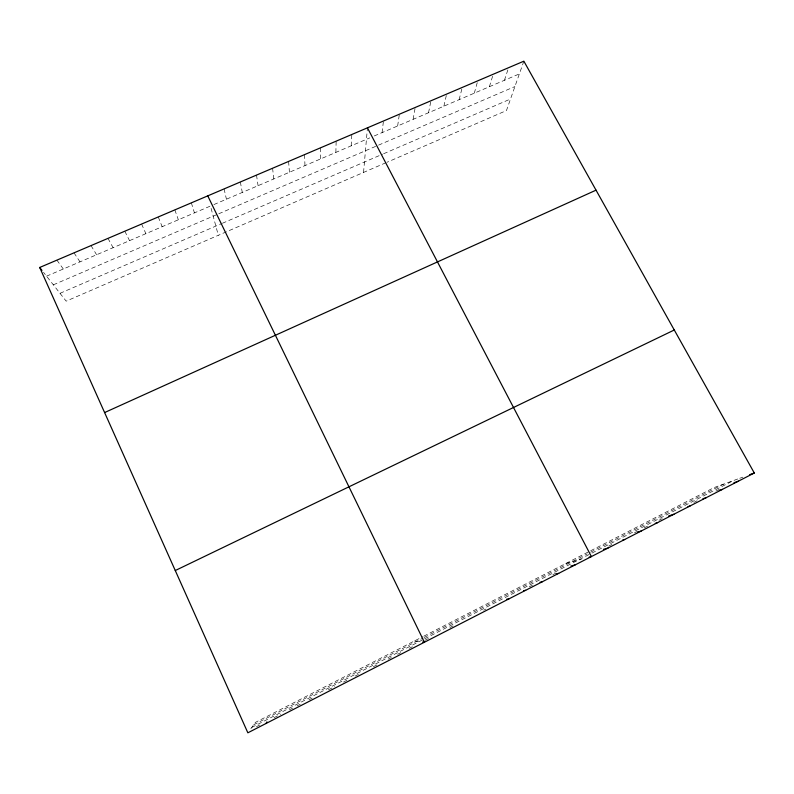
<?xml version="1.0" encoding="UTF-8"?>
<svg xmlns="http://www.w3.org/2000/svg" width="794" height="794" viewBox="0 0 794 794"><rect width="100%" height="100%" fill="white"/><g stroke="black" fill="none" stroke-linecap="round" stroke-linejoin="round"><path stroke-width="0.6" stroke-dasharray="3.97 2.98" d="M335.862 152.398L336.15 141.173M351.186 145.838L351.841 134.484M363.553 172.417L367.443 127.834M382.083 132.618L383.452 121.016M397.645 125.968L399.372 114.237M413.128 119.338L415.212 107.488M428.532 112.748L430.963 100.769M443.866 106.188L446.645 94.089M459.121 99.667L462.247 87.449M474.296 93.166L477.77 80.829M489.402 86.705L493.213 74.249M504.438 80.273L508.577 67.708M523.861 61.188L506.453 110.555L387.085 162.234M250.835 728.723L255.479 722.351L422.765 636.709M423.788 636.183L589.585 551.304M590.667 550.758L714.134 487.546L738.698 478.653M253.713 724.773L423.142 637.999M424.195 637.453L587.262 553.934M590.577 552.237L723.483 484.161M251.797 727.403L423.619 639.349M424.701 638.793L590.915 553.616M591.977 553.081L733.606 480.499M256.442 726.699L259.747 725.011M274.039 717.687L280.61 714.312M289.353 709.836L292.619 708.159M296.976 705.926L300.251 704.248M308.926 699.792L312.181 698.125M328.388 689.817L334.85 686.502M343.435 682.106L348.794 679.356M355.216 676.061L358.422 674.424M373.329 666.771L377.567 664.598M388.167 659.159L391.333 657.541M397.665 654.296L400.821 652.678M409.238 648.361L412.384 646.753M424.949 640.301L430.169 637.632M449.92 627.498L453.037 625.91M483.665 610.199L485.859 609.077M529.251 586.835L532.476 585.178M552.862 574.717L556.068 573.079M608.631 546.123L611.876 544.466M634.475 532.873L637.691 531.236M644.103 527.941L648.38 525.747M659.03 520.288L662.216 518.651M693.906 502.404L697.063 500.786M715.89 491.139L720.059 488.995M385.963 162.72L66.17 301.154L43.501 272.302M60.007 293.314L221.268 223.759M222.36 223.293L382.569 154.195M383.631 153.738L510.532 99.002M53.337 284.828L217.635 214.251M218.747 213.775L377.448 145.6M378.539 145.133L514.929 86.546M46.538 276.173L210.479 206.033L218.31 235.292M213.894 204.574L369.796 137.878M374.262 135.963L519.395 73.882M739.74 478.276L742.876 477.144M565.794 563.492L581.436 559.264M414.508 640.937L420.532 641.741M56.9 260.144L63.312 268.997M74.011 252.849L79.995 261.861M91.032 245.604L96.6 254.755M107.974 238.389L113.115 247.688M124.817 231.203L129.541 240.661M141.58 224.067L145.898 233.664M158.254 216.96L162.165 226.707M174.839 209.894L178.352 219.779M191.344 202.867L194.451 212.891M224.097 188.912L226.429 199.215M240.344 181.985L242.289 192.426M256.512 175.097L258.08 185.677M272.6 168.239L273.791 178.948M288.609 161.42L289.423 172.258M304.539 154.641L304.975 165.609M320.379 147.882L320.458 158.989"/><path stroke-width="1.19" d="M265.96 723.523L266.963 721.875M754.3 473.006L247.857 732.812L39.7 267.469L523.861 61.188L754.3 473.006L749.685 474.673M175.266 570.539L674.275 329.996M104.6 412.562L596.036 190.163M733.954 482.742L738.41 481.164M719.205 490.484L722.431 489.362M702.869 498.791L706.362 497.6M687.971 506.632L690.204 505.887M668.617 515.971L673.957 514.224M655.288 523.345L657.631 522.601M637.87 532.049L641.205 531.027M622.575 540.119L624.689 539.493M603.41 549.339L608.085 548.009M589.178 557.17L591.391 556.574L367.443 127.834M570.936 565.993L575.094 564.941M556.376 573.893L558.718 573.337M540.059 582.26L542.242 581.794M523.663 590.676L525.678 590.289M506.701 599.202L509.023 598.825M422.676 642.028L424.383 642.247L207.76 195.87M39.7 267.469L41.983 270.367"/></g></svg>
